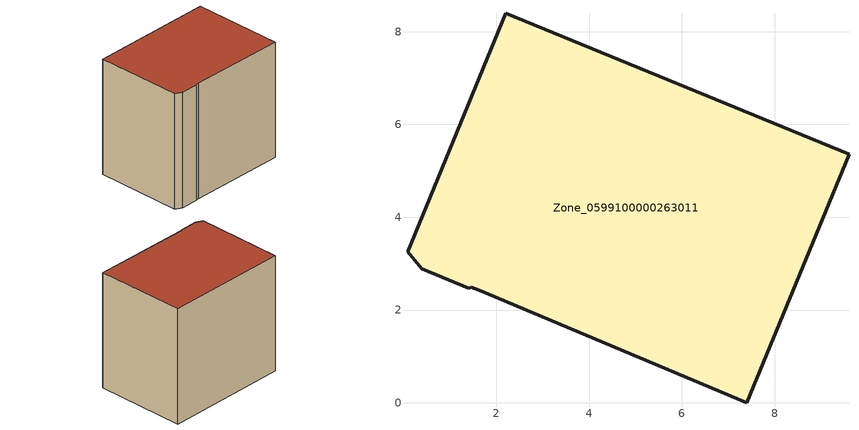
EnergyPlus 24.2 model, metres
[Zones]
Zone_0599100000263011
 floor ground (C_G): 0.39,2.89 0.09,3.26 2.2,8.4 9.6,5.36 7.4,0 1.63,2.43 1.46,2.49 1.41,2.47 z3.29
 wall outside (C_F): 7.4,0 9.6,5.36 2.2,8.4 0.09,3.26 0.39,2.89 1.41,2.47 1.46,2.49 1.63,2.43 7.4,0 z3.29:10.83
 roof outside (C_R): 0.09,3.26 0.39,2.89 1.41,2.47 1.46,2.49 1.63,2.43 7.4,0 9.6,5.36 2.2,8.4 z10.83
[BUILDING]
Pand.0599100000263011: North Axis=0; Terrain=City; Loads Convergence Tolerance Value=0.04; Temperature Convergence Tolerance Value=0.4; Solar Distribution=FullExterior; Maximum Number of Warmup Days=25; Minimum Number of Warmup Days=1
[Site:Location]
Rotterdam.The.Hague.AP_ZH_NLD Design_Conditions: Latitude=51.96; Longitude=4.45; Time Zone=1; Elevation=-4.5
[SITE:GROUNDTEMPERATURE:BUILDINGSURFACE]
18, 18, 18, 18, 18, 18, 18, 18, 18, 18, 18, 18
[MATERIAL] Thermal Absorptance=0.9; Solar Absorptance=0.7; Visible Absorptance=0.7
Name | Roughness | Thickness | Conductivity | Density | Specific Heat
G.TC.1946 | MediumSmooth | 0.15 | 1 | 540 | 1210
F.TC.1946 | Rough | 0.3 | 0.857143 | 1920 | 840
R.TC.1946 | MediumRough | 0.2 | 0.909091 | 1500 | 1000
[CONSTRUCTION]
C_G: G.TC.1946
C_F: F.TC.1946
C_R: R.TC.1946
[ZONE]
Zone_0599100000263011: Type=1; Multiplier=1; Ceiling Height=Autocalculate; Volume=Autocalculate; Floor Area=autocalculate; Part of Total Floor Area=Yes
[ZONEINFILTRATION:DESIGNFLOWRATE]
Infil_Zone_0599100000263011: Zone or ZoneList or Space or SpaceList=Zone_0599100000263011; Schedule=AlwaysOn; Design Flow Rate Calculation Method=Flow/Area; Flow Rate per Floor Area=0.003; Constant Term Coefficient=1; Temperature Term Coefficient=0; Velocity Term Coefficient=0; Velocity Squared Term Coefficient=0
[HVACTEMPLATE:ZONE:IDEALLOADSAIRSYSTEM]
Zone_0599100000263011: Maximum Heating Supply Air Temperature=50; Minimum Cooling Supply Air Temperature=13; Maximum Heating Supply Air Humidity Ratio=0.0156; Minimum Cooling Supply Air Humidity Ratio=0.0077; Heating Limit=NoLimit; Cooling Limit=NoLimit; Dehumidification Control Type=ConstantSensibleHeatRatio; Cooling Sensible Heat Ratio=0.7; Dehumidification Setpoint=60; Humidification Control Type=None; Humidification Setpoint=30; Outdoor Air Method=None; Outdoor Air Flow Rate per Person=0.00944; Outdoor Air Flow Rate per Zone Floor Area=0; Outdoor Air Flow Rate per Zone=0; Demand Controlled Ventilation Type=None; Outdoor Air Economizer Type=NoEconomizer; Heat Recovery Type=None; Sensible Heat Recovery Effectiveness=0.7; Latent Heat Recovery Effectiveness=0.65
[ZONECONTROL:THERMOSTAT]
ThermostatControl_Zone_0599100000263011: Zone or ZoneList=Zone_0599100000263011; Control Type Schedule=DualSetpointControlType; Control 1=Thermostat_Zone_0599100000263011; Temperature Difference Between Cutout And Setpoint=0
[THERMOSTATSETPOINT:DUALSETPOINT]
Thermostat_Zone_0599100000263011: Heating Setpoint Temperature Schedule=HeatingSetpoint_Zone_0599100000263011; Cooling Setpoint Temperature Schedule=CoolingSetpoint_Zone_0599100000263011
[SCHEDULE:COMPACT]
HeatingSetpoint_Zone_0599100000263011: Through: 12/31, For: AllDays, Until: 24:00, 21
CoolingSetpoint_Zone_0599100000263011: Through: 12/31, For: AllDays, Until: 24:00, 24
DualSetpointControlType: Through: 12/31, For: AllDays, Until: 24:00, 4
AlwaysOn: Through: 12/31, For: AllDays, Until: 24:00, 1
